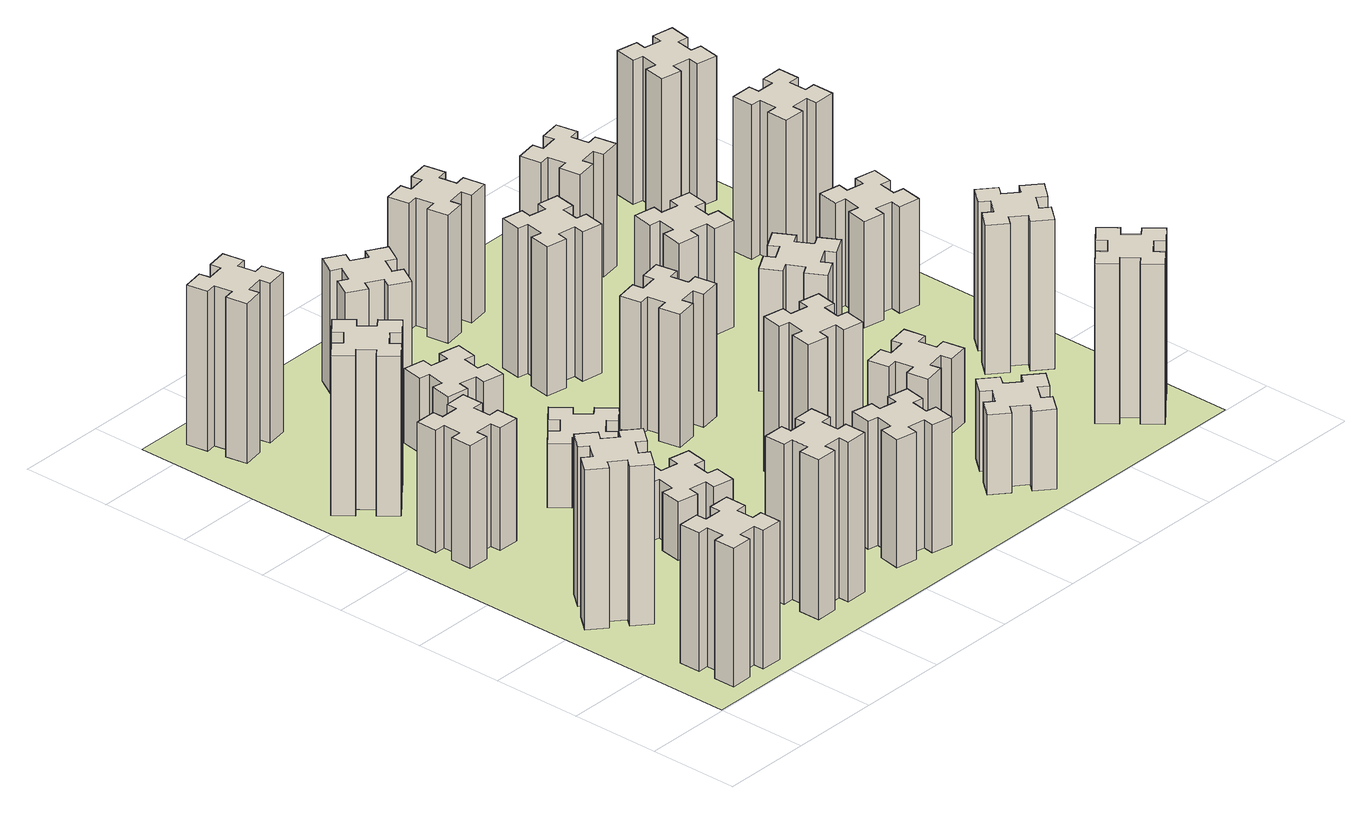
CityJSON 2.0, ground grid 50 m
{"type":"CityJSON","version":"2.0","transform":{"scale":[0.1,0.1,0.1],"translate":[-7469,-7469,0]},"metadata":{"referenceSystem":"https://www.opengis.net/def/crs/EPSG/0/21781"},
"CityObjects":{
"building1":{"type":"Building","attributes":{"class":"1000","function":"1000","usage":"1000","yearOfConstruction":2016,"roofType":"1000","measuredHeight":78,"storeysAboveGround":30,"storeysBelowGround":0},"geometry":[{"type":"Solid","lod":"1","boundaries":[[[[0,1,2,3,4,5,6,7,8,9,10,11,12,13,14,15,16,17,18,19]],[[17,16,20,21]],[[16,15,22,20]],[[15,14,23,22]],[[14,13,24,23]],[[13,12,25,24]],[[12,11,26,25]],[[11,10,27,26]],[[10,9,28,27]],[[9,8,29,28]],[[8,7,30,29]],[[7,6,31,30]],[[6,5,32,31]],[[5,4,33,32]],[[4,3,34,33]],[[3,2,35,34]],[[2,1,36,35]],[[1,0,37,36]],[[0,19,38,37]],[[19,18,39,38]],[[18,17,21,39]],[[24,25,26,27,28,29,30,31,32,33,34,35,36,37,38,39,21,20,22,23]]]]}]},
"building2":{"type":"Building","attributes":{"class":"1000","function":"1000","usage":"1000","yearOfConstruction":2016,"roofType":"1000","measuredHeight":90,"storeysAboveGround":30,"storeysBelowGround":0},"geometry":[{"type":"Solid","lod":"1","boundaries":[[[[40,41,42,43,44,45,46,47,48,49,50,51,52,53,54,55,56,57,58,59]],[[57,56,60,61]],[[56,55,62,60]],[[55,54,63,62]],[[54,53,64,63]],[[53,52,65,64]],[[52,51,66,65]],[[51,50,67,66]],[[50,49,68,67]],[[49,48,69,68]],[[48,47,70,69]],[[47,46,71,70]],[[46,45,72,71]],[[45,44,73,72]],[[44,43,74,73]],[[43,42,75,74]],[[42,41,76,75]],[[41,40,77,76]],[[40,59,78,77]],[[59,58,79,78]],[[58,57,61,79]],[[64,65,66,67,68,69,70,71,72,73,74,75,76,77,78,79,61,60,62,63]]]]}]},
"building3":{"type":"Building","attributes":{"class":"1000","function":"1000","usage":"1000","yearOfConstruction":2016,"roofType":"1000","measuredHeight":69,"storeysAboveGround":30,"storeysBelowGround":0},"geometry":[{"type":"Solid","lod":"1","boundaries":[[[[80,81,82,83,84,85,86,87,88,89,90,91,92,93,94,95,96,97,98,99]],[[97,96,100,101]],[[96,95,102,100]],[[95,94,103,102]],[[94,93,104,103]],[[93,92,105,104]],[[92,91,106,105]],[[91,90,107,106]],[[90,89,108,107]],[[89,88,109,108]],[[88,87,110,109]],[[87,86,111,110]],[[86,85,112,111]],[[85,84,113,112]],[[84,83,114,113]],[[83,82,115,114]],[[82,81,116,115]],[[81,80,117,116]],[[80,99,118,117]],[[99,98,119,118]],[[98,97,101,119]],[[104,105,106,107,108,109,110,111,112,113,114,115,116,117,118,119,101,100,102,103]]]]}]},
"building4":{"type":"Building","attributes":{"class":"1000","function":"1000","usage":"1000","yearOfConstruction":2016,"roofType":"1000","measuredHeight":90,"storeysAboveGround":30,"storeysBelowGround":0},"geometry":[{"type":"Solid","lod":"1","boundaries":[[[[120,121,122,123,124,125,126,127,128,129,130,131,132,133,134,135,136,137,138,139]],[[137,136,140,141]],[[136,135,142,140]],[[135,134,143,142]],[[134,133,144,143]],[[133,132,145,144]],[[132,131,146,145]],[[131,130,147,146]],[[130,129,148,147]],[[129,128,149,148]],[[128,127,150,149]],[[127,126,151,150]],[[126,125,152,151]],[[125,124,153,152]],[[124,123,154,153]],[[123,122,155,154]],[[122,121,156,155]],[[121,120,157,156]],[[120,139,158,157]],[[139,138,159,158]],[[138,137,141,159]],[[144,145,146,147,148,149,150,151,152,153,154,155,156,157,158,159,141,140,142,143]]]]}]},
"building5":{"type":"Building","attributes":{"class":"1000","function":"1000","usage":"1000","yearOfConstruction":2016,"roofType":"1000","measuredHeight":90,"storeysAboveGround":30,"storeysBelowGround":0},"geometry":[{"type":"Solid","lod":"1","boundaries":[[[[160,161,162,163,164,165,166,167,168,169,170,171,172,173,174,175,176,177,178,179]],[[177,176,180,181]],[[176,175,182,180]],[[175,174,183,182]],[[174,173,184,183]],[[173,172,185,184]],[[172,171,186,185]],[[171,170,187,186]],[[170,169,188,187]],[[169,168,189,188]],[[168,167,190,189]],[[167,166,191,190]],[[166,165,192,191]],[[165,164,193,192]],[[164,163,194,193]],[[163,162,195,194]],[[162,161,196,195]],[[161,160,197,196]],[[160,179,198,197]],[[179,178,199,198]],[[178,177,181,199]],[[184,185,186,187,188,189,190,191,192,193,194,195,196,197,198,199,181,180,182,183]]]]}]},
"building6":{"type":"Building","attributes":{"class":"1000","function":"1000","usage":"1000","yearOfConstruction":2016,"roofType":"1000","measuredHeight":90,"storeysAboveGround":30,"storeysBelowGround":0},"geometry":[{"type":"Solid","lod":"1","boundaries":[[[[200,201,202,203,204,205,206,207,208,209,210,211,212,213,214,215,216,217,218,219]],[[217,216,220,221]],[[216,215,222,220]],[[215,214,223,222]],[[214,213,224,223]],[[213,212,225,224]],[[212,211,226,225]],[[211,210,227,226]],[[210,209,228,227]],[[209,208,229,228]],[[208,207,230,229]],[[207,206,231,230]],[[206,205,232,231]],[[205,204,233,232]],[[204,203,234,233]],[[203,202,235,234]],[[202,201,236,235]],[[201,200,237,236]],[[200,219,238,237]],[[219,218,239,238]],[[218,217,221,239]],[[224,225,226,227,228,229,230,231,232,233,234,235,236,237,238,239,221,220,222,223]]]]}]},
"building7":{"type":"Building","attributes":{"class":"1000","function":"1000","usage":"1000","yearOfConstruction":2016,"roofType":"1000","measuredHeight":33,"storeysAboveGround":30,"storeysBelowGround":0},"geometry":[{"type":"Solid","lod":"1","boundaries":[[[[240,241,242,243,244,245,246,247,248,249,250,251,252,253,254,255,256,257,258,259]],[[257,256,260,261]],[[256,255,262,260]],[[255,254,263,262]],[[254,253,264,263]],[[253,252,265,264]],[[252,251,266,265]],[[251,250,267,266]],[[250,249,268,267]],[[249,248,269,268]],[[248,247,270,269]],[[247,246,271,270]],[[246,245,272,271]],[[245,244,273,272]],[[244,243,274,273]],[[243,242,275,274]],[[242,241,276,275]],[[241,240,277,276]],[[240,259,278,277]],[[259,258,279,278]],[[258,257,261,279]],[[264,265,266,267,268,269,270,271,272,273,274,275,276,277,278,279,261,260,262,263]]]]}]},
"building8":{"type":"Building","attributes":{"class":"1000","function":"1000","usage":"1000","yearOfConstruction":2016,"roofType":"1000","measuredHeight":36,"storeysAboveGround":30,"storeysBelowGround":0},"geometry":[{"type":"Solid","lod":"1","boundaries":[[[[280,281,282,283,284,285,286,287,288,289,290,291,292,293,294,295,296,297,298,299]],[[297,296,300,301]],[[296,295,302,300]],[[295,294,303,302]],[[294,293,304,303]],[[293,292,305,304]],[[292,291,306,305]],[[291,290,307,306]],[[290,289,308,307]],[[289,288,309,308]],[[288,287,310,309]],[[287,286,311,310]],[[286,285,312,311]],[[285,284,313,312]],[[284,283,314,313]],[[283,282,315,314]],[[282,281,316,315]],[[281,280,317,316]],[[280,299,318,317]],[[299,298,319,318]],[[298,297,301,319]],[[304,305,306,307,308,309,310,311,312,313,314,315,316,317,318,319,301,300,302,303]]]]}]},
"building9":{"type":"Building","attributes":{"class":"1000","function":"1000","usage":"1000","yearOfConstruction":2016,"roofType":"1000","measuredHeight":42,"storeysAboveGround":30,"storeysBelowGround":0},"geometry":[{"type":"Solid","lod":"1","boundaries":[[[[320,321,322,323,324,325,326,327,328,329,330,331,332,333,334,335,336,337,338,339]],[[337,336,340,341]],[[336,335,342,340]],[[335,334,343,342]],[[334,333,344,343]],[[333,332,345,344]],[[332,331,346,345]],[[331,330,347,346]],[[330,329,348,347]],[[329,328,349,348]],[[328,327,350,349]],[[327,326,351,350]],[[326,325,352,351]],[[325,324,353,352]],[[324,323,354,353]],[[323,322,355,354]],[[322,321,356,355]],[[321,320,357,356]],[[320,339,358,357]],[[339,338,359,358]],[[338,337,341,359]],[[344,345,346,347,348,349,350,351,352,353,354,355,356,357,358,359,341,340,342,343]]]]}]},
"building10":{"type":"Building","attributes":{"class":"1000","function":"1000","usage":"1000","yearOfConstruction":2016,"roofType":"1000","measuredHeight":72,"storeysAboveGround":30,"storeysBelowGround":0},"geometry":[{"type":"Solid","lod":"1","boundaries":[[[[360,361,362,363,364,365,366,367,368,369,370,371,372,373,374,375,376,377,378,379]],[[377,376,380,381]],[[376,375,382,380]],[[375,374,383,382]],[[374,373,384,383]],[[373,372,385,384]],[[372,371,386,385]],[[371,370,387,386]],[[370,369,388,387]],[[369,368,389,388]],[[368,367,390,389]],[[367,366,391,390]],[[366,365,392,391]],[[365,364,393,392]],[[364,363,394,393]],[[363,362,395,394]],[[362,361,396,395]],[[361,360,397,396]],[[360,379,398,397]],[[379,378,399,398]],[[378,377,381,399]],[[384,385,386,387,388,389,390,391,392,393,394,395,396,397,398,399,381,380,382,383]]]]}]},
"building11":{"type":"Building","attributes":{"class":"1000","function":"1000","usage":"1000","yearOfConstruction":2016,"roofType":"1000","measuredHeight":69,"storeysAboveGround":30,"storeysBelowGround":0},"geometry":[{"type":"Solid","lod":"1","boundaries":[[[[400,401,402,403,404,405,406,407,408,409,410,411,412,413,414,415,416,417,418,419]],[[417,416,420,421]],[[416,415,422,420]],[[415,414,423,422]],[[414,413,424,423]],[[413,412,425,424]],[[412,411,426,425]],[[411,410,427,426]],[[410,409,428,427]],[[409,408,429,428]],[[408,407,430,429]],[[407,406,431,430]],[[406,405,432,431]],[[405,404,433,432]],[[404,403,434,433]],[[403,402,435,434]],[[402,401,436,435]],[[401,400,437,436]],[[400,419,438,437]],[[419,418,439,438]],[[418,417,421,439]],[[424,425,426,427,428,429,430,431,432,433,434,435,436,437,438,439,421,420,422,423]]]]}]},
"building12":{"type":"Building","attributes":{"class":"1000","function":"1000","usage":"1000","yearOfConstruction":2016,"roofType":"1000","measuredHeight":87,"storeysAboveGround":30,"storeysBelowGround":0},"geometry":[{"type":"Solid","lod":"1","boundaries":[[[[440,441,442,443,444,445,446,447,448,449,450,451,452,453,454,455,456,457,458,459]],[[457,456,460,461]],[[456,455,462,460]],[[455,454,463,462]],[[454,453,464,463]],[[453,452,465,464]],[[452,451,466,465]],[[451,450,467,466]],[[450,449,468,467]],[[449,448,469,468]],[[448,447,470,469]],[[447,446,471,470]],[[446,445,472,471]],[[445,444,473,472]],[[444,443,474,473]],[[443,442,475,474]],[[442,441,476,475]],[[441,440,477,476]],[[440,459,478,477]],[[459,458,479,478]],[[458,457,461,479]],[[464,465,466,467,468,469,470,471,472,473,474,475,476,477,478,479,461,460,462,463]]]]}]},
"building13":{"type":"Building","attributes":{"class":"1000","function":"1000","usage":"1000","yearOfConstruction":2016,"roofType":"1000","measuredHeight":75,"storeysAboveGround":30,"storeysBelowGround":0},"geometry":[{"type":"Solid","lod":"1","boundaries":[[[[480,481,482,483,484,485,486,487,488,489,490,491,492,493,494,495,496,497,498,499]],[[497,496,500,501]],[[496,495,502,500]],[[495,494,503,502]],[[494,493,504,503]],[[493,492,505,504]],[[492,491,506,505]],[[491,490,507,506]],[[490,489,508,507]],[[489,488,509,508]],[[488,487,510,509]],[[487,486,511,510]],[[486,485,512,511]],[[485,484,513,512]],[[484,483,514,513]],[[483,482,515,514]],[[482,481,516,515]],[[481,480,517,516]],[[480,499,518,517]],[[499,498,519,518]],[[498,497,501,519]],[[504,505,506,507,508,509,510,511,512,513,514,515,516,517,518,519,501,500,502,503]]]]}]},
"building14":{"type":"Building","attributes":{"class":"1000","function":"1000","usage":"1000","yearOfConstruction":2016,"roofType":"1000","measuredHeight":84,"storeysAboveGround":30,"storeysBelowGround":0},"geometry":[{"type":"Solid","lod":"1","boundaries":[[[[520,521,522,523,524,525,526,527,528,529,530,531,532,533,534,535,536,537,538,539]],[[537,536,540,541]],[[536,535,542,540]],[[535,534,543,542]],[[534,533,544,543]],[[533,532,545,544]],[[532,531,546,545]],[[531,530,547,546]],[[530,529,548,547]],[[529,528,549,548]],[[528,527,550,549]],[[527,526,551,550]],[[526,525,552,551]],[[525,524,553,552]],[[524,523,554,553]],[[523,522,555,554]],[[522,521,556,555]],[[521,520,557,556]],[[520,539,558,557]],[[539,538,559,558]],[[538,537,541,559]],[[544,545,546,547,548,549,550,551,552,553,554,555,556,557,558,559,541,540,542,543]]]]}]},
"building15":{"type":"Building","attributes":{"class":"1000","function":"1000","usage":"1000","yearOfConstruction":2016,"roofType":"1000","measuredHeight":45,"storeysAboveGround":30,"storeysBelowGround":0},"geometry":[{"type":"Solid","lod":"1","boundaries":[[[[560,561,562,563,564,565,566,567,568,569,570,571,572,573,574,575,576,577,578,579]],[[577,576,580,581]],[[576,575,582,580]],[[575,574,583,582]],[[574,573,584,583]],[[573,572,585,584]],[[572,571,586,585]],[[571,570,587,586]],[[570,569,588,587]],[[569,568,589,588]],[[568,567,590,589]],[[567,566,591,590]],[[566,565,592,591]],[[565,564,593,592]],[[564,563,594,593]],[[563,562,595,594]],[[562,561,596,595]],[[561,560,597,596]],[[560,579,598,597]],[[579,578,599,598]],[[578,577,581,599]],[[584,585,586,587,588,589,590,591,592,593,594,595,596,597,598,599,581,580,582,583]]]]}]},
"building16":{"type":"Building","attributes":{"class":"1000","function":"1000","usage":"1000","yearOfConstruction":2016,"roofType":"1000","measuredHeight":72,"storeysAboveGround":30,"storeysBelowGround":0},"geometry":[{"type":"Solid","lod":"1","boundaries":[[[[600,601,602,603,604,605,606,607,608,609,610,611,612,613,614,615,616,617,618,619]],[[617,616,620,621]],[[616,615,622,620]],[[615,614,623,622]],[[614,613,624,623]],[[613,612,625,624]],[[612,611,626,625]],[[611,610,627,626]],[[610,609,628,627]],[[609,608,629,628]],[[608,607,630,629]],[[607,606,631,630]],[[606,605,632,631]],[[605,604,633,632]],[[604,603,634,633]],[[603,602,635,634]],[[602,601,636,635]],[[601,600,637,636]],[[600,619,638,637]],[[619,618,639,638]],[[618,617,621,639]],[[624,625,626,627,628,629,630,631,632,633,634,635,636,637,638,639,621,620,622,623]]]]}]},
"building17":{"type":"Building","attributes":{"class":"1000","function":"1000","usage":"1000","yearOfConstruction":2016,"roofType":"1000","measuredHeight":42,"storeysAboveGround":30,"storeysBelowGround":0},"geometry":[{"type":"Solid","lod":"1","boundaries":[[[[640,641,642,643,644,645,646,647,648,649,650,651,652,653,654,655,656,657,658,659]],[[657,656,660,661]],[[656,655,662,660]],[[655,654,663,662]],[[654,653,664,663]],[[653,652,665,664]],[[652,651,666,665]],[[651,650,667,666]],[[650,649,668,667]],[[649,648,669,668]],[[648,647,670,669]],[[647,646,671,670]],[[646,645,672,671]],[[645,644,673,672]],[[644,643,674,673]],[[643,642,675,674]],[[642,641,676,675]],[[641,640,677,676]],[[640,659,678,677]],[[659,658,679,678]],[[658,657,661,679]],[[664,665,666,667,668,669,670,671,672,673,674,675,676,677,678,679,661,660,662,663]]]]}]},
"building18":{"type":"Building","attributes":{"class":"1000","function":"1000","usage":"1000","yearOfConstruction":2016,"roofType":"1000","measuredHeight":69,"storeysAboveGround":30,"storeysBelowGround":0},"geometry":[{"type":"Solid","lod":"1","boundaries":[[[[680,681,682,683,684,685,686,687,688,689,690,691,692,693,694,695,696,697,698,699]],[[697,696,700,701]],[[696,695,702,700]],[[695,694,703,702]],[[694,693,704,703]],[[693,692,705,704]],[[692,691,706,705]],[[691,690,707,706]],[[690,689,708,707]],[[689,688,709,708]],[[688,687,710,709]],[[687,686,711,710]],[[686,685,712,711]],[[685,684,713,712]],[[684,683,714,713]],[[683,682,715,714]],[[682,681,716,715]],[[681,680,717,716]],[[680,699,718,717]],[[699,698,719,718]],[[698,697,701,719]],[[704,705,706,707,708,709,710,711,712,713,714,715,716,717,718,719,701,700,702,703]]]]}]},
"building19":{"type":"Building","attributes":{"class":"1000","function":"1000","usage":"1000","yearOfConstruction":2016,"roofType":"1000","measuredHeight":60,"storeysAboveGround":30,"storeysBelowGround":0},"geometry":[{"type":"Solid","lod":"1","boundaries":[[[[720,721,722,723,724,725,726,727,728,729,730,731,732,733,734,735,736,737,738,739]],[[737,736,740,741]],[[736,735,742,740]],[[735,734,743,742]],[[734,733,744,743]],[[733,732,745,744]],[[732,731,746,745]],[[731,730,747,746]],[[730,729,748,747]],[[729,728,749,748]],[[728,727,750,749]],[[727,726,751,750]],[[726,725,752,751]],[[725,724,753,752]],[[724,723,754,753]],[[723,722,755,754]],[[722,721,756,755]],[[721,720,757,756]],[[720,739,758,757]],[[739,738,759,758]],[[738,737,741,759]],[[744,745,746,747,748,749,750,751,752,753,754,755,756,757,758,759,741,740,742,743]]]]}]},
"building20":{"type":"Building","attributes":{"class":"1000","function":"1000","usage":"1000","yearOfConstruction":2016,"roofType":"1000","measuredHeight":90,"storeysAboveGround":30,"storeysBelowGround":0},"geometry":[{"type":"Solid","lod":"1","boundaries":[[[[760,761,762,763,764,765,766,767,768,769,770,771,772,773,774,775,776,777,778,779]],[[777,776,780,781]],[[776,775,782,780]],[[775,774,783,782]],[[774,773,784,783]],[[773,772,785,784]],[[772,771,786,785]],[[771,770,787,786]],[[770,769,788,787]],[[769,768,789,788]],[[768,767,790,789]],[[767,766,791,790]],[[766,765,792,791]],[[765,764,793,792]],[[764,763,794,793]],[[763,762,795,794]],[[762,761,796,795]],[[761,760,797,796]],[[760,779,798,797]],[[779,778,799,798]],[[778,777,781,799]],[[784,785,786,787,788,789,790,791,792,793,794,795,796,797,798,799,781,780,782,783]]]]}]},
"building21":{"type":"Building","attributes":{"class":"1000","function":"1000","usage":"1000","yearOfConstruction":2016,"roofType":"1000","measuredHeight":69,"storeysAboveGround":30,"storeysBelowGround":0},"geometry":[{"type":"Solid","lod":"1","boundaries":[[[[800,801,802,803,804,805,806,807,808,809,810,811,812,813,814,815,816,817,818,819]],[[817,816,820,821]],[[816,815,822,820]],[[815,814,823,822]],[[814,813,824,823]],[[813,812,825,824]],[[812,811,826,825]],[[811,810,827,826]],[[810,809,828,827]],[[809,808,829,828]],[[808,807,830,829]],[[807,806,831,830]],[[806,805,832,831]],[[805,804,833,832]],[[804,803,834,833]],[[803,802,835,834]],[[802,801,836,835]],[[801,800,837,836]],[[800,819,838,837]],[[819,818,839,838]],[[818,817,821,839]],[[824,825,826,827,828,829,830,831,832,833,834,835,836,837,838,839,821,820,822,823]]]]}]},
"building22":{"type":"Building","attributes":{"class":"1000","function":"1000","usage":"1000","yearOfConstruction":2016,"roofType":"1000","measuredHeight":84,"storeysAboveGround":30,"storeysBelowGround":0},"geometry":[{"type":"Solid","lod":"1","boundaries":[[[[840,841,842,843,844,845,846,847,848,849,850,851,852,853,854,855,856,857,858,859]],[[857,856,860,861]],[[856,855,862,860]],[[855,854,863,862]],[[854,853,864,863]],[[853,852,865,864]],[[852,851,866,865]],[[851,850,867,866]],[[850,849,868,867]],[[849,848,869,868]],[[848,847,870,869]],[[847,846,871,870]],[[846,845,872,871]],[[845,844,873,872]],[[844,843,874,873]],[[843,842,875,874]],[[842,841,876,875]],[[841,840,877,876]],[[840,859,878,877]],[[859,858,879,878]],[[858,857,861,879]],[[864,865,866,867,868,869,870,871,872,873,874,875,876,877,878,879,861,860,862,863]]]]}]},
"building23":{"type":"Building","attributes":{"class":"1000","function":"1000","usage":"1000","yearOfConstruction":2016,"roofType":"1000","measuredHeight":60,"storeysAboveGround":30,"storeysBelowGround":0},"geometry":[{"type":"Solid","lod":"1","boundaries":[[[[880,881,882,883,884,885,886,887,888,889,890,891,892,893,894,895,896,897,898,899]],[[897,896,900,901]],[[896,895,902,900]],[[895,894,903,902]],[[894,893,904,903]],[[893,892,905,904]],[[892,891,906,905]],[[891,890,907,906]],[[890,889,908,907]],[[889,888,909,908]],[[888,887,910,909]],[[887,886,911,910]],[[886,885,912,911]],[[885,884,913,912]],[[884,883,914,913]],[[883,882,915,914]],[[882,881,916,915]],[[881,880,917,916]],[[880,899,918,917]],[[899,898,919,918]],[[898,897,901,919]],[[904,905,906,907,908,909,910,911,912,913,914,915,916,917,918,919,901,900,902,903]]]]}]},
"building24":{"type":"Building","attributes":{"class":"1000","function":"1000","usage":"1000","yearOfConstruction":2016,"roofType":"1000","measuredHeight":87,"storeysAboveGround":30,"storeysBelowGround":0},"geometry":[{"type":"Solid","lod":"1","boundaries":[[[[920,921,922,923,924,925,926,927,928,929,930,931,932,933,934,935,936,937,938,939]],[[937,936,940,941]],[[936,935,942,940]],[[935,934,943,942]],[[934,933,944,943]],[[933,932,945,944]],[[932,931,946,945]],[[931,930,947,946]],[[930,929,948,947]],[[929,928,949,948]],[[928,927,950,949]],[[927,926,951,950]],[[926,925,952,951]],[[925,924,953,952]],[[924,923,954,953]],[[923,922,955,954]],[[922,921,956,955]],[[921,920,957,956]],[[920,939,958,957]],[[939,938,959,958]],[[938,937,941,959]],[[944,945,946,947,948,949,950,951,952,953,954,955,956,957,958,959,941,940,942,943]]]]}]},
"building25":{"type":"Building","attributes":{"class":"1000","function":"1000","usage":"1000","yearOfConstruction":2016,"roofType":"1000","measuredHeight":81,"storeysAboveGround":30,"storeysBelowGround":0},"geometry":[{"type":"Solid","lod":"1","boundaries":[[[[960,961,962,963,964,965,966,967,968,969,970,971,972,973,974,975,976,977,978,979]],[[977,976,980,981]],[[976,975,982,980]],[[975,974,983,982]],[[974,973,984,983]],[[973,972,985,984]],[[972,971,986,985]],[[971,970,987,986]],[[970,969,988,987]],[[969,968,989,988]],[[968,967,990,989]],[[967,966,991,990]],[[966,965,992,991]],[[965,964,993,992]],[[964,963,994,993]],[[963,962,995,994]],[[962,961,996,995]],[[961,960,997,996]],[[960,979,998,997]],[[979,978,999,998]],[[978,977,981,999]],[[984,985,986,987,988,989,990,991,992,993,994,995,996,997,998,999,981,980,982,983]]]]}]},
"landuse1":{"type":"LandUse","attributes":{"name":"plot1","function":"1010"},"geometry":[{"type":"MultiSurface","lod":"1","boundaries":[[[1000,1001,1002,1003]]]}]}
},
"vertices":[
[265,325,0],[265,225,0],[205,225,0],[205,105,0],[325,105,0],[325,165,0],[425,165,0],[425,105,0],[545,105,0],[545,225,0],[485,225,0],[485,325,0],[545,325,0],[545,445,0],[425,445,0],[425,385,0],[325,385,0],[325,445,0],[205,445,0],[205,325,0],[325,385,780],[325,445,780],[425,385,780],[425,445,780],[545,445,780],[545,325,780],[485,325,780],[485,225,780],[545,225,780],[545,105,780],[425,105,780],[425,165,780],[325,165,780],[325,105,780],[205,105,780],[205,225,780],[265,225,780],[265,325,780],[205,325,780],[205,445,780],
[484,1067,0],[408,1132,0],[446,1178,0],[354,1255,0],[277,1163,0],[323,1124,0],[259,1048,0],[213,1086,0],[136,994,0],[228,917,0],[266,963,0],[343,899,0],[304,853,0],[396,776,0],[473,868,0],[427,906,0],[492,983,0],[538,944,0],[615,1036,0],[523,1113,0],[492,983,900],[538,944,900],[427,906,900],[473,868,900],[396,776,900],[304,853,900],[343,899,900],[266,963,900],[228,917,900],[136,994,900],[213,1086,900],[259,1048,900],[323,1124,900],[277,1163,900],[354,1255,900],[446,1178,900],[408,1132,900],[484,1067,900],[523,1113,900],[615,1036,900],
[425,2065,0],[325,2065,0],[325,2125,0],[205,2125,0],[205,2005,0],[265,2005,0],[265,1905,0],[205,1905,0],[205,1785,0],[325,1785,0],[325,1845,0],[425,1845,0],[425,1785,0],[545,1785,0],[545,1905,0],[485,1905,0],[485,2005,0],[545,2005,0],[545,2125,0],[425,2125,0],[485,2005,690],[545,2005,690],[485,1905,690],[545,1905,690],[545,1785,690],[425,1785,690],[425,1845,690],[325,1845,690],[325,1785,690],[205,1785,690],[205,1905,690],[265,1905,690],[265,2005,690],[205,2005,690],[205,2125,690],[325,2125,690],[325,2065,690],[425,2065,690],[425,2125,690],[545,2125,690],
[492,2628,0],[427,2704,0],[473,2743,0],[396,2835,0],[304,2758,0],[343,2712,0],[266,2647,0],[228,2693,0],[136,2616,0],[213,2524,0],[259,2563,0],[323,2486,0],[277,2448,0],[354,2356,0],[446,2433,0],[408,2479,0],[484,2543,0],[523,2497,0],[615,2574,0],[538,2666,0],[484,2543,900],[523,2497,900],[408,2479,900],[446,2433,900],[354,2356,900],[277,2448,900],[323,2486,900],[259,2563,900],[213,2524,900],[136,2616,900],[228,2693,900],[266,2647,900],[343,2712,900],[304,2758,900],[396,2835,900],[473,2743,900],[427,2704,900],[492,2628,900],[538,2666,900],[615,2574,900],
[1065,265,0],[1165,265,0],[1165,205,0],[1285,205,0],[1285,325,0],[1225,325,0],[1225,425,0],[1285,425,0],[1285,545,0],[1165,545,0],[1165,485,0],[1065,485,0],[1065,545,0],[945,545,0],[945,425,0],[1005,425,0],[1005,325,0],[945,325,0],[945,205,0],[1065,205,0],[1005,325,900],[945,325,900],[1005,425,900],[945,425,900],[945,545,900],[1065,545,900],[1065,485,900],[1165,485,900],[1165,545,900],[1285,545,900],[1285,425,900],[1225,425,900],[1225,325,900],[1285,325,900],[1285,205,900],[1165,205,900],[1165,265,900],[1065,265,900],[1065,205,900],[945,205,900],
[492,3405,0],[475,3504,0],[534,3514,0],[513,3632,0],[395,3611,0],[405,3552,0],[307,3535,0],[297,3594,0],[178,3573,0],[199,3455,0],[258,3465,0],[276,3367,0],[217,3357,0],[237,3238,0],[356,3259,0],[345,3318,0],[444,3336,0],[454,3277,0],[572,3297,0],[551,3416,0],[444,3336,900],[454,3277,900],[345,3318,900],[356,3259,900],[237,3238,900],[217,3357,900],[276,3367,900],[258,3465,900],[199,3455,900],[178,3573,900],[297,3594,900],[307,3535,900],[405,3552,900],[395,3611,900],[513,3632,900],[534,3514,900],[475,3504,900],[492,3405,900],[551,3416,900],[572,3297,900],
[1047,1116,0],[1145,1098,0],[1135,1039,0],[1253,1018,0],[1274,1137,0],[1215,1147,0],[1232,1245,0],[1291,1235,0],[1312,1353,0],[1194,1374,0],[1184,1315,0],[1085,1332,0],[1096,1391,0],[977,1412,0],[957,1294,0],[1016,1284,0],[998,1185,0],[939,1196,0],[918,1077,0],[1037,1057,0],[998,1185,330],[939,1196,330],[1016,1284,330],[957,1294,330],[977,1412,330],[1096,1391,330],[1085,1332,330],[1184,1315,330],[1194,1374,330],[1312,1353,330],[1291,1235,330],[1232,1245,330],[1215,1147,330],[1274,1137,330],[1253,1018,330],[1135,1039,330],[1145,1098,330],[1047,1116,330],[1037,1057,330],[918,1077,330],
[1083,1972,0],[1006,1907,0],[968,1953,0],[876,1876,0],[953,1784,0],[999,1823,0],[1063,1746,0],[1017,1708,0],[1094,1616,0],[1186,1693,0],[1148,1739,0],[1224,1803,0],[1263,1757,0],[1355,1834,0],[1278,1926,0],[1232,1888,0],[1167,1964,0],[1213,2003,0],[1136,2095,0],[1044,2018,0],[1167,1964,360],[1213,2003,360],[1232,1888,360],[1278,1926,360],[1355,1834,360],[1263,1757,360],[1224,1803,360],[1148,1739,360],[1186,1693,360],[1094,1616,360],[1017,1708,360],[1063,1746,360],[999,1823,360],[953,1784,360],[876,1876,360],[968,1953,360],[1006,1907,360],[1083,1972,360],[1044,2018,360],[1136,2095,360],
[1115,2527,0],[1132,2625,0],[1191,2615,0],[1212,2733,0],[1094,2754,0],[1084,2695,0],[985,2712,0],[996,2771,0],[877,2792,0],[857,2674,0],[916,2664,0],[898,2565,0],[839,2576,0],[818,2457,0],[937,2437,0],[947,2496,0],[1045,2478,0],[1035,2419,0],[1153,2398,0],[1174,2517,0],[1045,2478,420],[1035,2419,420],[947,2496,420],[937,2437,420],[818,2457,420],[839,2576,420],[898,2565,420],[916,2664,420],[857,2674,420],[877,2792,420],[996,2771,420],[985,2712,420],[1084,2695,420],[1094,2754,420],[1212,2733,420],[1191,2615,420],[1132,2625,420],[1115,2527,420],[1174,2517,420],[1153,2398,420],
[1855,307,0],[1872,405,0],[1931,395,0],[1952,513,0],[1834,534,0],[1824,475,0],[1725,492,0],[1736,551,0],[1617,572,0],[1597,454,0],[1656,444,0],[1638,345,0],[1579,356,0],[1558,237,0],[1677,217,0],[1687,276,0],[1785,258,0],[1775,199,0],[1893,178,0],[1914,297,0],[1785,258,720],[1775,199,720],[1687,276,720],[1677,217,720],[1558,237,720],[1579,356,720],[1638,345,720],[1656,444,720],[1597,454,720],[1617,572,720],[1736,551,720],[1725,492,720],[1824,475,720],[1834,534,720],[1952,513,720],[1931,395,720],[1872,405,720],[1855,307,720],[1914,297,720],[1893,178,720],
[1186,3137,0],[1236,3224,0],[1288,3194,0],[1348,3298,0],[1244,3358,0],[1214,3306,0],[1127,3356,0],[1157,3408,0],[1053,3468,0],[993,3364,0],[1045,3334,0],[995,3247,0],[943,3277,0],[883,3173,0],[987,3113,0],[1017,3165,0],[1104,3115,0],[1074,3063,0],[1178,3003,0],[1238,3107,0],[1104,3115,690],[1074,3063,690],[1017,3165,690],[987,3113,690],[883,3173,690],[943,3277,690],[995,3247,690],[1045,3334,690],[993,3364,690],[1053,3468,690],[1157,3408,690],[1127,3356,690],[1214,3306,690],[1244,3358,690],[1348,3298,690],[1288,3194,690],[1236,3224,690],[1186,3137,690],[1238,3107,690],[1178,3003,690],
[2055,1047,0],[2072,1145,0],[2131,1135,0],[2152,1253,0],[2034,1274,0],[2024,1215,0],[1925,1232,0],[1936,1291,0],[1817,1312,0],[1797,1194,0],[1856,1184,0],[1838,1085,0],[1779,1096,0],[1758,977,0],[1877,957,0],[1887,1016,0],[1985,998,0],[1975,939,0],[2093,918,0],[2114,1037,0],[1985,998,870],[1975,939,870],[1887,1016,870],[1877,957,870],[1758,977,870],[1779,1096,870],[1838,1085,870],[1856,1184,870],[1797,1194,870],[1817,1312,870],[1936,1291,870],[1925,1232,870],[2024,1215,870],[2034,1274,870],[2152,1253,870],[2131,1135,870],[2072,1145,870],[2055,1047,870],[2114,1037,870],[2093,918,870],
[1972,1925,0],[1955,2024,0],[2014,2034,0],[1993,2152,0],[1875,2131,0],[1885,2072,0],[1787,2055,0],[1777,2114,0],[1658,2093,0],[1679,1975,0],[1738,1985,0],[1756,1887,0],[1697,1877,0],[1717,1758,0],[1836,1779,0],[1825,1838,0],[1924,1856,0],[1934,1797,0],[2052,1817,0],[2031,1936,0],[1924,1856,750],[1934,1797,750],[1825,1838,750],[1836,1779,750],[1717,1758,750],[1697,1877,750],[1756,1887,750],[1738,1985,750],[1679,1975,750],[1658,2093,750],[1777,2114,750],[1787,2055,750],[1885,2072,750],[1875,2131,750],[1993,2152,750],[2014,2034,750],[1955,2024,750],[1972,1925,750],[2031,1936,750],[2052,1817,750],
[1756,2764,0],[1738,2665,0],[1679,2676,0],[1658,2557,0],[1777,2537,0],[1787,2596,0],[1885,2578,0],[1875,2519,0],[1993,2498,0],[2014,2617,0],[1955,2627,0],[1972,2725,0],[2031,2715,0],[2052,2833,0],[1934,2854,0],[1924,2795,0],[1825,2812,0],[1836,2871,0],[1717,2892,0],[1697,2774,0],[1825,2812,840],[1836,2871,840],[1924,2795,840],[1934,2854,840],[2052,2833,840],[2031,2715,840],[1972,2725,840],[1955,2627,840],[2014,2617,840],[1993,2498,840],[1875,2519,840],[1885,2578,840],[1787,2596,840],[1777,2537,840],[1658,2557,840],[1679,2676,840],[1738,2665,840],[1756,2764,840],[1697,2774,840],[1717,2892,840],
[2486,323,0],[2563,259,0],[2524,213,0],[2616,136,0],[2693,228,0],[2647,266,0],[2712,343,0],[2758,304,0],[2835,396,0],[2743,473,0],[2704,427,0],[2628,492,0],[2666,538,0],[2574,615,0],[2497,523,0],[2543,484,0],[2479,408,0],[2433,446,0],[2356,354,0],[2448,277,0],[2479,408,450],[2433,446,450],[2543,484,450],[2497,523,450],[2574,615,450],[2666,538,450],[2628,492,450],[2704,427,450],[2743,473,450],[2835,396,450],[2758,304,450],[2712,343,450],[2647,266,450],[2693,228,450],[2616,136,450],[2524,213,450],[2563,259,450],[2486,323,450],[2448,277,450],[2356,354,450],
[1738,3465,0],[1756,3367,0],[1697,3357,0],[1717,3238,0],[1836,3259,0],[1825,3318,0],[1924,3336,0],[1934,3277,0],[2052,3297,0],[2031,3416,0],[1972,3405,0],[1955,3504,0],[2014,3514,0],[1993,3632,0],[1875,3611,0],[1885,3552,0],[1787,3535,0],[1777,3594,0],[1658,3573,0],[1679,3455,0],[1787,3535,720],[1777,3594,720],[1885,3552,720],[1875,3611,720],[1993,3632,720],[2014,3514,720],[1955,3504,720],[1972,3405,720],[2031,3416,720],[2052,3297,720],[1934,3277,720],[1924,3336,720],[1825,3318,720],[1836,3259,720],[1717,3238,720],[1697,3357,720],[1756,3367,720],[1738,3465,720],[1679,3455,720],[1658,3573,720],
[2625,1132,0],[2527,1115,0],[2517,1174,0],[2398,1153,0],[2419,1035,0],[2478,1045,0],[2496,947,0],[2437,937,0],[2457,818,0],[2576,839,0],[2565,898,0],[2664,916,0],[2674,857,0],[2792,877,0],[2771,996,0],[2712,985,0],[2695,1084,0],[2754,1094,0],[2733,1212,0],[2615,1191,0],[2695,1084,420],[2754,1094,420],[2712,985,420],[2771,996,420],[2792,877,420],[2674,857,420],[2664,916,420],[2565,898,420],[2576,839,420],[2457,818,420],[2437,937,420],[2496,947,420],[2478,1045,420],[2419,1035,420],[2398,1153,420],[2517,1174,420],[2527,1115,420],[2625,1132,420],[2615,1191,420],[2733,1212,420],
[2475,1744,0],[2525,1657,0],[2473,1627,0],[2533,1523,0],[2637,1583,0],[2607,1635,0],[2694,1685,0],[2724,1633,0],[2828,1693,0],[2768,1797,0],[2716,1767,0],[2666,1854,0],[2718,1884,0],[2658,1988,0],[2554,1928,0],[2584,1876,0],[2497,1826,0],[2467,1878,0],[2363,1818,0],[2423,1714,0],[2497,1826,690],[2467,1878,690],[2584,1876,690],[2554,1928,690],[2658,1988,690],[2718,1884,690],[2666,1854,690],[2716,1767,690],[2768,1797,690],[2828,1693,690],[2724,1633,690],[2694,1685,690],[2607,1635,690],[2637,1583,690],[2533,1523,690],[2473,1627,690],[2525,1657,690],[2475,1744,690],[2423,1714,690],[2363,1818,690],
[2496,2564,0],[2478,2465,0],[2419,2476,0],[2398,2357,0],[2517,2337,0],[2527,2396,0],[2625,2378,0],[2615,2319,0],[2733,2298,0],[2754,2417,0],[2695,2427,0],[2712,2525,0],[2771,2515,0],[2792,2633,0],[2674,2654,0],[2664,2595,0],[2565,2612,0],[2576,2671,0],[2457,2692,0],[2437,2574,0],[2565,2612,600],[2576,2671,600],[2664,2595,600],[2674,2654,600],[2792,2633,600],[2771,2515,600],[2712,2525,600],[2695,2427,600],[2754,2417,600],[2733,2298,600],[2615,2319,600],[2625,2378,600],[2527,2396,600],[2517,2337,600],[2398,2357,600],[2419,2476,600],[2478,2465,600],[2496,2564,600],[2437,2574,600],[2457,2692,600],
[3468,259,0],[3544,323,0],[3583,277,0],[3675,354,0],[3598,446,0],[3552,408,0],[3487,484,0],[3533,523,0],[3456,615,0],[3364,538,0],[3403,492,0],[3326,427,0],[3288,473,0],[3196,396,0],[3273,304,0],[3319,343,0],[3383,266,0],[3337,228,0],[3414,136,0],[3506,213,0],[3383,266,900],[3337,228,900],[3319,343,900],[3273,304,900],[3196,396,900],[3288,473,900],[3326,427,900],[3403,492,900],[3364,538,900],[3456,615,900],[3533,523,900],[3487,484,900],[3552,408,900],[3598,446,900],[3675,354,900],[3583,277,900],[3544,323,900],[3468,259,900],[3506,213,900],[3414,136,900],
[2565,3118,0],[2664,3136,0],[2674,3077,0],[2792,3097,0],[2771,3216,0],[2712,3205,0],[2695,3304,0],[2754,3314,0],[2733,3432,0],[2615,3411,0],[2625,3352,0],[2527,3335,0],[2517,3394,0],[2398,3373,0],[2419,3255,0],[2478,3265,0],[2496,3167,0],[2437,3157,0],[2457,3038,0],[2576,3059,0],[2496,3167,690],[2437,3157,690],[2478,3265,690],[2419,3255,690],[2398,3373,690],[2517,3394,690],[2527,3335,690],[2625,3352,690],[2615,3411,690],[2733,3432,690],[2754,3314,690],[2695,3304,690],[2712,3205,690],[2771,3216,690],[2792,3097,690],[2674,3077,690],[2664,3136,690],[2565,3118,690],[2576,3059,690],[2457,3038,690],
[3487,1006,0],[3552,1083,0],[3598,1044,0],[3675,1136,0],[3583,1213,0],[3544,1167,0],[3468,1232,0],[3506,1278,0],[3414,1355,0],[3337,1263,0],[3383,1224,0],[3319,1148,0],[3273,1186,0],[3196,1094,0],[3288,1017,0],[3326,1063,0],[3403,999,0],[3364,953,0],[3456,876,0],[3533,968,0],[3403,999,840],[3364,953,840],[3326,1063,840],[3288,1017,840],[3196,1094,840],[3273,1186,840],[3319,1148,840],[3383,1224,840],[3337,1263,840],[3414,1355,840],[3506,1278,840],[3468,1232,840],[3544,1167,840],[3583,1213,840],[3675,1136,840],[3598,1044,840],[3552,1083,840],[3487,1006,840],[3533,968,840],[3456,876,840],
[3267,1856,0],[3365,1838,0],[3355,1779,0],[3473,1758,0],[3494,1877,0],[3435,1887,0],[3452,1985,0],[3511,1975,0],[3532,2093,0],[3414,2114,0],[3404,2055,0],[3305,2072,0],[3316,2131,0],[3197,2152,0],[3177,2034,0],[3236,2024,0],[3218,1925,0],[3159,1936,0],[3138,1817,0],[3257,1797,0],[3218,1925,600],[3159,1936,600],[3236,2024,600],[3177,2034,600],[3197,2152,600],[3316,2131,600],[3305,2072,600],[3404,2055,600],[3414,2114,600],[3532,2093,600],[3511,1975,600],[3452,1985,600],[3435,1887,600],[3494,1877,600],[3473,1758,600],[3355,1779,600],[3365,1838,600],[3267,1856,600],[3257,1797,600],[3138,1817,600],
[3485,2705,0],[3385,2705,0],[3385,2765,0],[3265,2765,0],[3265,2645,0],[3325,2645,0],[3325,2545,0],[3265,2545,0],[3265,2425,0],[3385,2425,0],[3385,2485,0],[3485,2485,0],[3485,2425,0],[3605,2425,0],[3605,2545,0],[3545,2545,0],[3545,2645,0],[3605,2645,0],[3605,2765,0],[3485,2765,0],[3545,2645,870],[3605,2645,870],[3545,2545,870],[3605,2545,870],[3605,2425,870],[3485,2425,870],[3485,2485,870],[3385,2485,870],[3385,2425,870],[3265,2425,870],[3265,2545,870],[3325,2545,870],[3325,2645,870],[3265,2645,870],[3265,2765,870],[3385,2765,870],[3385,2705,870],[3485,2705,870],[3485,2765,870],[3605,2765,870],
[3535,3267,0],[3552,3365,0],[3611,3355,0],[3632,3473,0],[3514,3494,0],[3504,3435,0],[3405,3452,0],[3416,3511,0],[3297,3532,0],[3277,3414,0],[3336,3404,0],[3318,3305,0],[3259,3316,0],[3238,3197,0],[3357,3177,0],[3367,3236,0],[3465,3218,0],[3455,3159,0],[3573,3138,0],[3594,3257,0],[3465,3218,810],[3455,3159,810],[3367,3236,810],[3357,3177,810],[3238,3197,810],[3259,3316,810],[3318,3305,810],[3336,3404,810],[3277,3414,810],[3297,3532,810],[3416,3511,810],[3405,3452,810],[3504,3435,810],[3514,3494,810],[3632,3473,810],[3611,3355,810],[3552,3365,810],[3535,3267,810],[3594,3257,810],[3573,3138,810],
[5,3705,0],[3705,3705,0],[3705,5,0],[5,5,0]
]}
